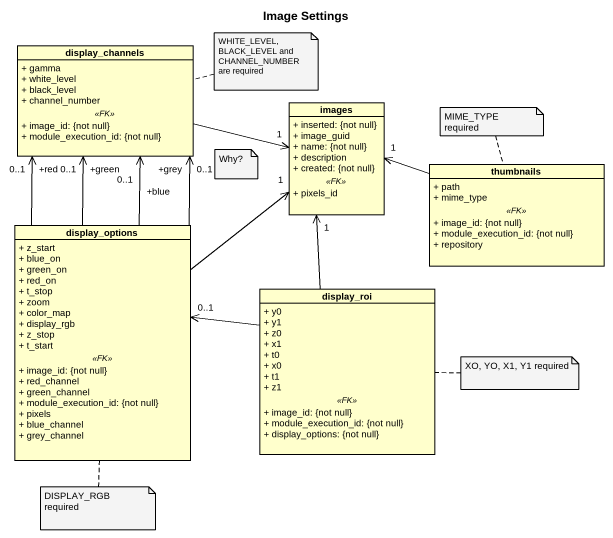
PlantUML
@startuml
title Image Settings
hide circle
hide empty members
skinparam classAttributeIconSize 0
class display_channels {
  + gamma
  + white_level
  + black_level
  + channel_number
  .. <<FK>> ..
  + image_id: {not null}
  + module_execution_id: {not null}
}
class images {
  + inserted: {not null}
  + image_guid
  + name: {not null}
  + description
  + created: {not null}
  .. <<FK>> ..
  + pixels_id
}
class thumbnails {
  + path
  + mime_type
  .. <<FK>> ..
  + image_id: {not null}
  + module_execution_id: {not null}
  + repository
}
class display_options {
  + z_start
  + blue_on
  + green_on
  + red_on
  + t_stop
  + zoom
  + color_map
  + display_rgb
  + z_stop
  + t_start
  .. <<FK>> ..
  + image_id: {not null}
  + red_channel
  + green_channel
  + module_execution_id: {not null}
  + pixels
  + blue_channel
  + grey_channel
}
class display_roi {
  + y0
  + y1
  + z0
  + x1
  + t0
  + x0
  + t1
  + z1
  .. <<FK>> ..
  + image_id: {not null}
  + module_execution_id: {not null}
  + display_options: {not null}
}
display_channels -right-> "1" images
thumbnails -left-> "1" images
display_options -up-> "+grey\n0..1" display_channels
display_options -up-> "+green\n0..1" display_channels
display_options -up-> "+blue\n0..1" display_channels
display_options -up-> "+red\n0..1" display_channels
display_options -up-> "1" images
display_roi -up-> "1" images
display_roi -left-> "0..1" display_options
note right of display_channels : WHITE_LEVEL, BLACK_LEVEL and CHANNEL_NUMBER are required
note top of thumbnails : MIME_TYPE required
note as N3
  Why?
end note
note right of display_roi : XO, YO, X1, Y1 required
note bottom of display_options : DISPLAY_RGB required
@enduml
